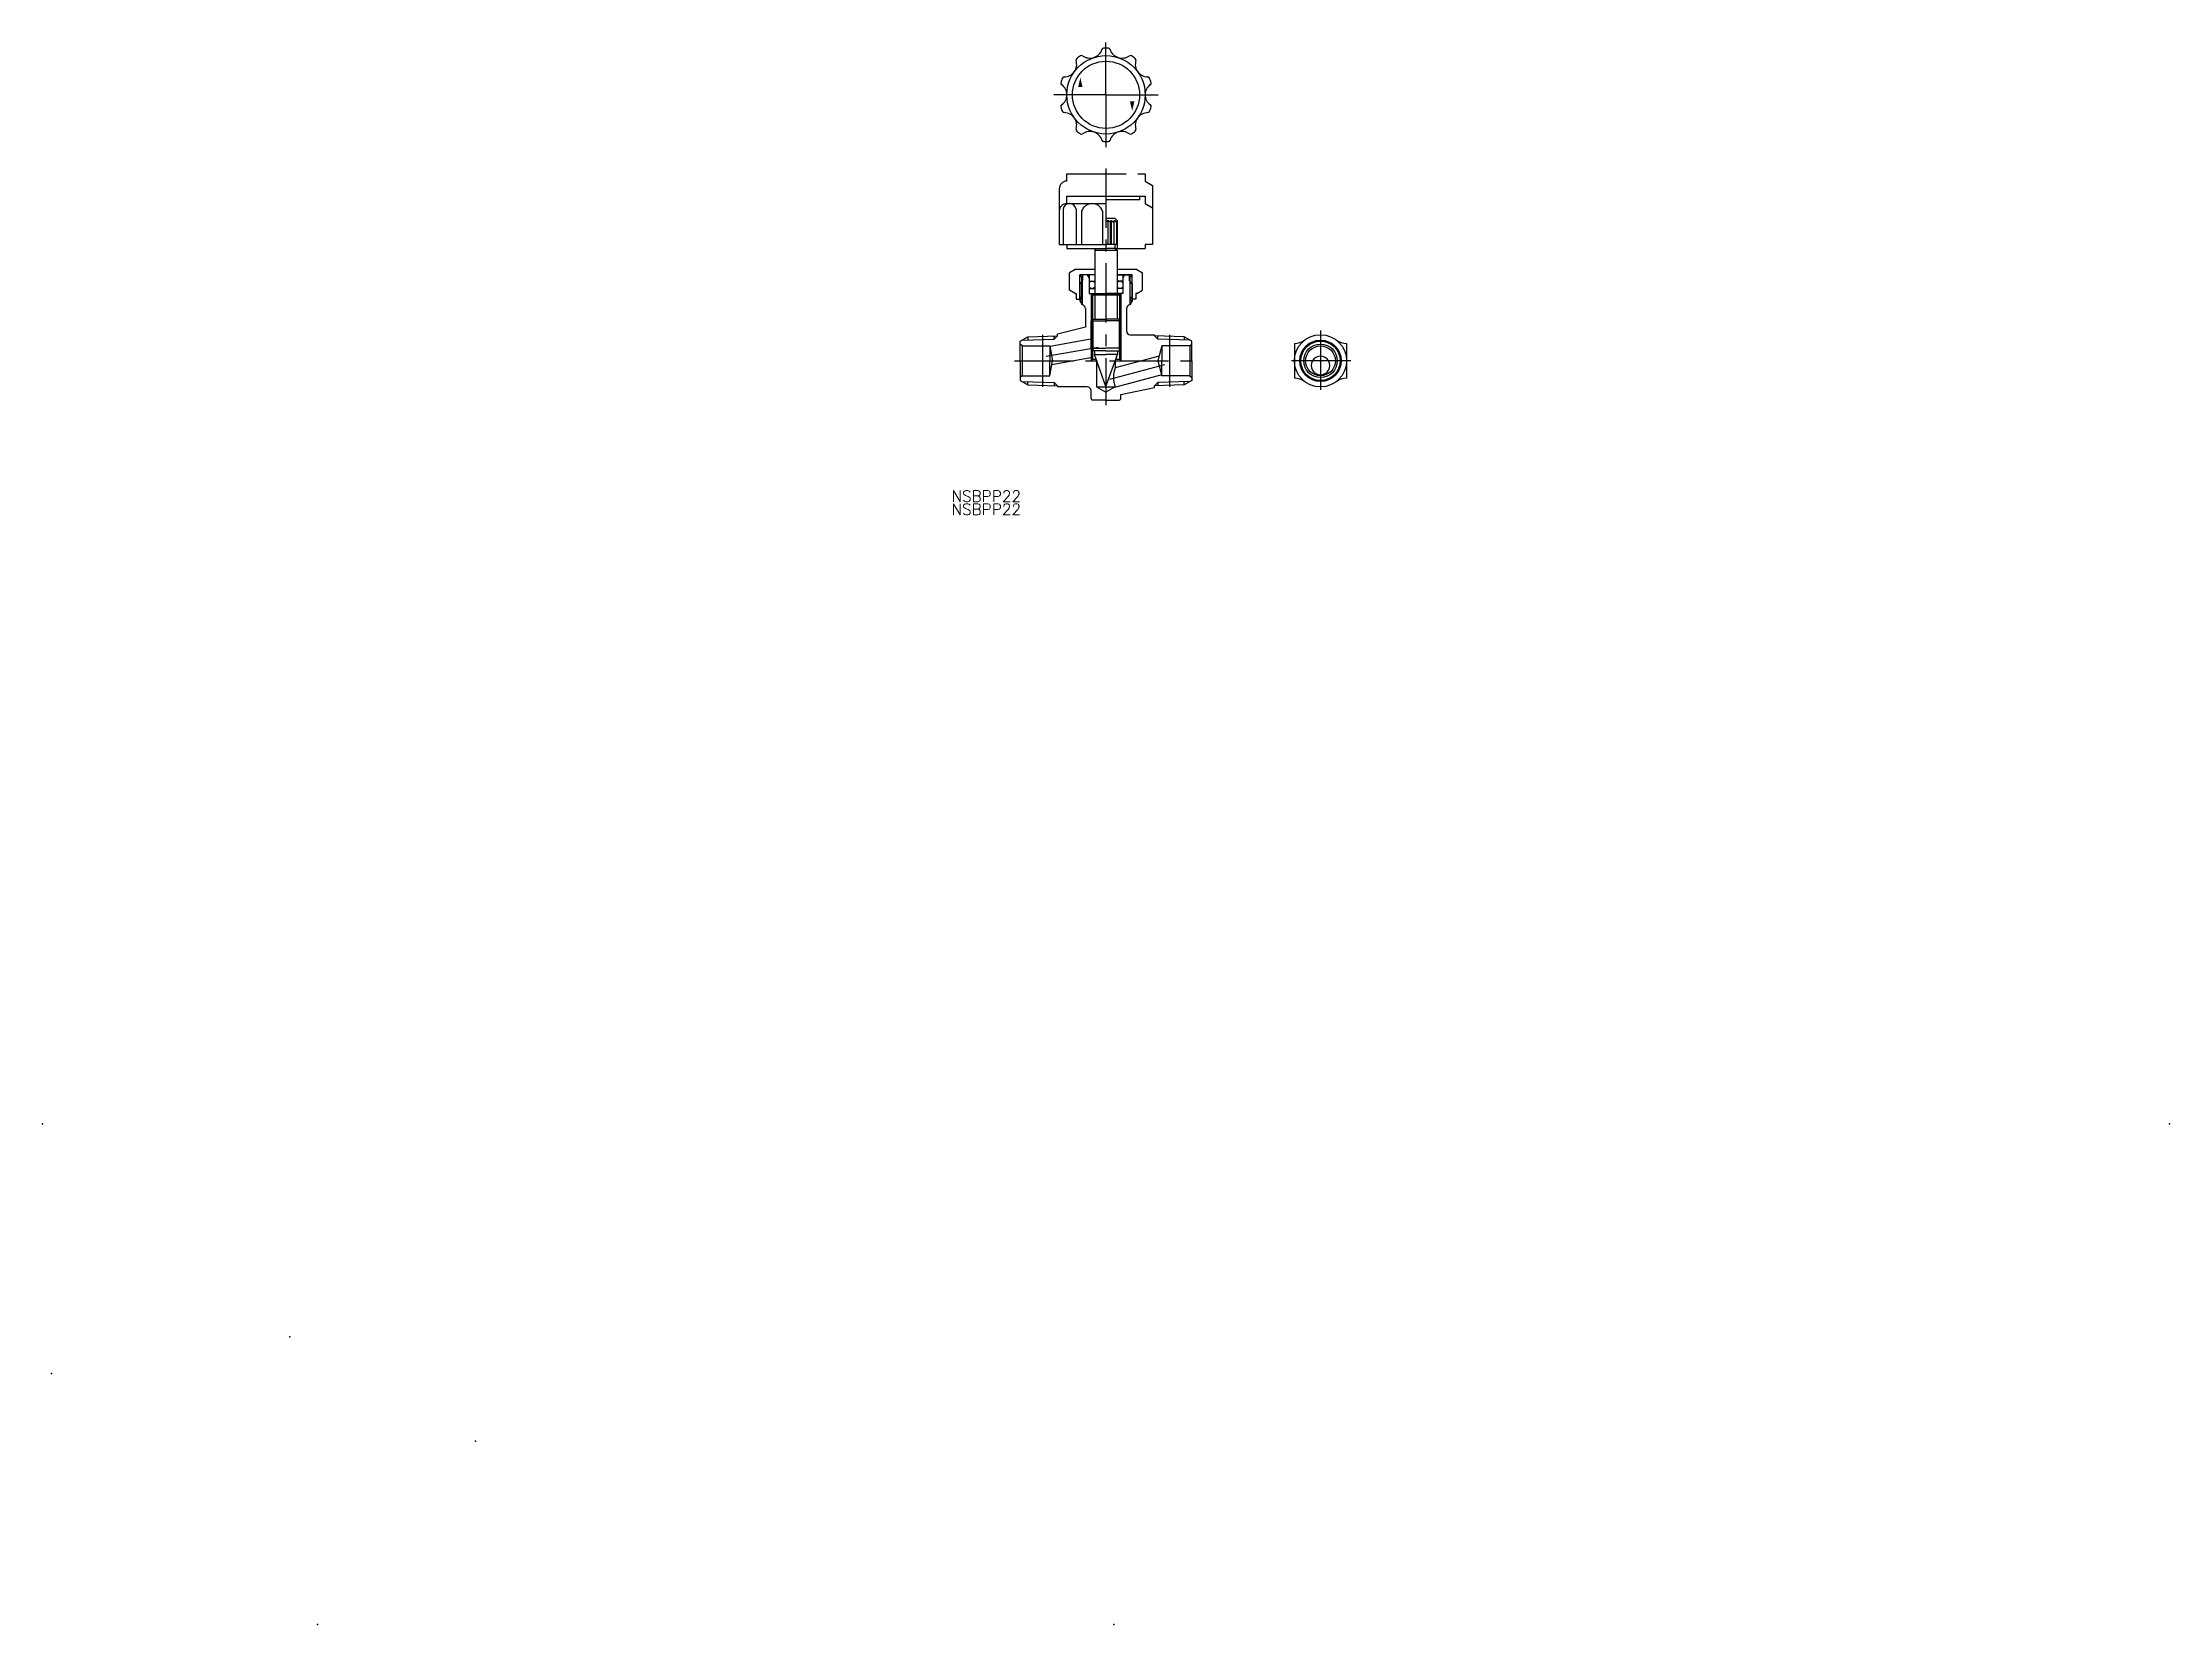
# Model space of a CAD drawing. Extents: x -116 to 454, y -49 to 375.
import ezdxf

# ---------------------------------------------------------------- set-up
doc = ezdxf.new("R2010")
doc.units = 0
doc.header["$LTSCALE"] = 0.5
doc.linetypes.add('CENTER', pattern=[50.8, 31.75, -6.35, 6.35, -6.35])
doc.linetypes.add('PHANTOM', pattern=[63.5, 31.75, -6.35, 6.35, -6.35, 6.35, -6.35])
doc.layers.get('0').update_dxf_attribs({"linetype": 'CONTINUOUS'})
doc.layers.add('CENTER', color=1, linetype='CENTER')
doc.styles.get("Standard").update_dxf_attribs({"font": 'txt.shx', "bigfont": '@extfont2.shx'})
doc.styles.add('ｽﾀｲﾙ1', font='txt')

msp = doc.modelspace()

# ---------------------------------------------------------------- linework, layer by layer
at = {"color": 3, "linetype": 'PHANTOM'}
for p, q in [((158.4, 339.57), (179.4, 339.57)), ((158.4, 337.57), (158.4, 339.57)), ((179.4, 339.57), (179.4, 337.57)), ((179.4, 337.57), (181.4, 336.42)), ((181.4, 336.42), (181.4, 325.42)), ((156.4, 335.57), (156.4, 325.42))]:
    msp.add_line(p, q, dxfattribs=at)
at = {"color": 7, "linetype": 'CONTINUOUS'}
for p, q in [((158.4, 333.57), (179.4, 333.57)), ((158.4, 331.57), (158.4, 333.57)), ((158.4, 331.57), (168.9, 331.57)), ((177.9, 332.57), (168.9, 332.57)), ((177.9, 333.57), (177.9, 332.57)), ((179.4, 333.57), (179.4, 331.57)), ((179.4, 331.57), (181.4, 330.42)), ((156.4, 329.57), (156.4, 320.57)), ((157.41, 330.06), (157.41, 320.57)), ((160.88, 330.06), (160.88, 320.57)), ((162.36, 329.57), (162.36, 320.57)), ((167.99, 329.57), (167.99, 320.57)), ((171.4, 327.57), (168.9, 327.57)), ((169.39, 327.07), (168.9, 326.57)), ((170.05, 326.57), (169.39, 327.07)), ((169.39, 327.07), (169.39, 320.57)), ((170.05, 326.57), (170.29, 327.07)), ((170.05, 326.57), (170.05, 320.57)), ((170.29, 327.07), (171.02, 326.57)), ((170.29, 327.07), (170.29, 320.57)), ((170.98, 327.07), (171.02, 326.57)), ((171.67, 326.57), (170.98, 327.07)), ((171.02, 326.57), (171.02, 320.57)), ((171.35, 327.07), (171.9, 326.57)), ((171.67, 326.57), (171.35, 327.07)), ((171.4, 327.57), (171.9, 327.07)), ((171.67, 326.57), (171.67, 320.57)), ((171.9, 327.07), (171.9, 319.57)), ((181.4, 330.42), (181.4, 320.57)), ((156.4, 320.57), (168.9, 320.57)), ((158.4, 320.57), (158.4, 319.57)), ((158.4, 319.57), (168.9, 319.57)), ((166.4, 319.57), (165.9, 319.07)), ((165.9, 319.07), (165.9, 300.57)), ((165.9, 319.07), (171.9, 319.07)), ((171.9, 320.57), (168.9, 320.57)), ((171.4, 319.57), (168.9, 319.57)), ((171.4, 319.57), (171.4, 320.57)), ((171.4, 319.57), (179.4, 319.57)), ((171.4, 319.57), (171.9, 319.07)), ((171.9, 319.07), (171.9, 300.57)), ((179.4, 320.57), (179.4, 319.57)), ((181.4, 320.57), (179.4, 320.57)), ((165.9, 313.94), (160.65, 313.94)), ((177.15, 313.94), (171.9, 313.94)), ((162.44, 311.9), (161.9, 312.44)), ((165.9, 312.44), (161.9, 312.44)), ((162.44, 311.9), (161.9, 311.9)), ((162.51, 310.8), (161.9, 310.19)), ((161.9, 310.19), (161.9, 305.5)), ((161.9, 310.19), (162.51, 310.19)), ((162.44, 306.48), (162.44, 311.9)), ((162.65, 310.94), (162.51, 310.8)), ((165.9, 312.44), (162.65, 312.44)), ((162.65, 312.44), (162.65, 310.94)), ((163.9, 312.44), (164.4, 311.57)), ((164.4, 312.44), (164.4, 311.57)), ((164.4, 311.57), (164.4, 307.44)), ((164.4, 310.74), (165.9, 310.74)), ((164.4, 308.84), (165.9, 308.84)), ((175.9, 312.44), (171.9, 312.44)), ((171.9, 312.44), (175.15, 312.44)), ((173.4, 310.74), (171.9, 310.74)), ((173.4, 308.84), (171.9, 308.84)), ((173.4, 312.44), (173.4, 311.57)), ((173.9, 312.44), (173.4, 311.57)), ((173.4, 311.57), (173.4, 307.44)), ((175.15, 312.44), (175.15, 310.94)), ((175.15, 310.94), (175.29, 310.8)), ((175.29, 310.8), (175.9, 310.19)), ((175.9, 310.19), (175.29, 310.19)), ((175.36, 311.9), (175.9, 312.44)), ((175.36, 306.48), (175.36, 311.9)), ((175.9, 311.9), (175.36, 311.9)), ((175.9, 310.19), (175.9, 305.5)), ((160.9, 307.44), (160.9, 305.94)), ((160.9, 305.94), (162.51, 305.94)), ((162.44, 306.48), (161.9, 305.94)), ((161.9, 306.48), (162.51, 306.48)), ((162.51, 305.94), (161.9, 305.94)), ((161.9, 305.5), (162.51, 305.5)), ((161.9, 305.5), (162.51, 304.43)), ((163.4, 303.44), (163.4, 298.44)), ((164.4, 307.44), (168.9, 307.44)), ((164.9, 307.44), (172.9, 307.44)), ((165.31, 307.03), (164.9, 307.44)), ((172.9, 307.03), (164.9, 307.03)), ((165.31, 307.03), (165.31, 289.85)), ((173.4, 307.44), (168.9, 307.44)), ((172.5, 307.03), (172.9, 307.44)), ((172.5, 307.03), (172.5, 289.85)), ((174.4, 303.44), (174.4, 297.44)), ((175.29, 306.48), (175.9, 306.48)), ((176.9, 305.94), (175.29, 305.94)), ((175.9, 305.94), (175.29, 305.94)), ((175.9, 305.5), (175.29, 305.5)), ((175.9, 305.5), (175.29, 304.43)), ((175.36, 306.48), (175.9, 305.94)), ((176.9, 307.44), (176.9, 305.94)), ((163.4, 298.44), (155.9, 296.56)), ((155.9, 296.14), (155.9, 296.56)), ((165.36, 300.57), (164.9, 300.11)), ((164.9, 300.11), (168.9, 300.11)), ((164.9, 292.87), (164.9, 300.11)), ((165.36, 300.57), (168.9, 300.57)), ((165.9, 300.57), (168.9, 300.57)), ((172.44, 300.57), (168.9, 300.57)), ((171.9, 300.57), (168.9, 300.57)), ((172.9, 300.11), (168.9, 300.11)), ((172.44, 300.57), (172.9, 300.11)), ((172.9, 300.11), (172.9, 292.87)), ((175.4, 296.44), (181.9, 296.44)), ((181.9, 296.14), (181.9, 296.44)), ((145.9, 294.69), (147.99, 295.9)), ((146.4, 293.44), (145.9, 293.94)), ((146.4, 293.44), (153.9, 293.44)), ((146.4, 293.44), (146.4, 285.44)), ((147.99, 295.9), (155.9, 296.14)), ((147.99, 295.9), (147.99, 295.04)), ((153.9, 293.44), (153.9, 289.44)), ((153.9, 293.44), (154.61, 289.44)), ((153.91, 293.39), (165.31, 295.4)), ((155.02, 295.26), (155.02, 296.11)), ((164.9, 292.87), (168.9, 292.87)), ((164.9, 292.87), (165.36, 292.07)), ((168.9, 292.07), (165.36, 292.07)), ((165.8, 292.07), (165.8, 291.09)), ((168.9, 282.57), (165.8, 291.09)), ((165.8, 291.09), (168.9, 291.09)), ((172.9, 292.87), (168.9, 292.87)), ((168.9, 292.07), (172.44, 292.07)), ((172, 291.09), (168.9, 291.09)), ((168.9, 282.57), (172, 291.09)), ((183.16, 290.69), (171.4, 287.53)), ((172, 292.07), (172, 291.09)), ((172.9, 292.87), (172.44, 292.07)), ((189.81, 295.9), (181.9, 296.14)), ((182.79, 295.26), (182.79, 296.11)), ((183.9, 293.44), (182.83, 289.44)), ((191.4, 293.44), (183.9, 293.44)), ((183.9, 293.44), (183.9, 289.44)), ((191.9, 294.69), (189.81, 295.9)), ((189.81, 295.9), (189.81, 295.04)), ((191.4, 293.44), (191.9, 293.94)), ((191.4, 293.44), (191.4, 285.44)), ((146.4, 285.44), (145.9, 284.94)), ((146.4, 285.44), (153.9, 285.44)), ((153.9, 285.44), (154.61, 289.44)), ((153.9, 285.44), (153.9, 289.44)), ((165.31, 290.32), (154.42, 288.4)), ((164.9, 289.85), (166.25, 289.85)), ((165.31, 289.85), (164.9, 289.44)), ((164.9, 289.44), (166.4, 289.44)), ((166.4, 289.44), (166.4, 282.44)), ((183.83, 285.69), (171.14, 282.29)), ((171.4, 289.44), (172.9, 289.44)), ((171.4, 289.44), (171.4, 287.53)), ((171.4, 289.44), (171.4, 287.53)), ((171.55, 289.85), (172.9, 289.85)), ((172.5, 289.85), (172.9, 289.44)), ((182.83, 289.44), (183.9, 285.44)), ((183.9, 285.44), (183.9, 289.44)), ((191.4, 285.44), (183.9, 285.44)), ((191.4, 285.44), (191.9, 284.94)), ((145.9, 284.19), (147.99, 282.98)), ((147.99, 282.98), (147.99, 283.84)), ((147.99, 282.98), (155.9, 282.74)), ((155.02, 283.62), (155.02, 282.76)), ((155.9, 282.74), (155.9, 282.44)), ((163.9, 282.44), (155.9, 282.44)), ((164.9, 279.44), (164.9, 281.44)), ((166.4, 282.44), (168.9, 281)), ((166.4, 282.44), (171.4, 282.44)), ((171.4, 282.44), (168.9, 281)), ((172.9, 280.44), (181.9, 282.33)), ((172.9, 279.44), (172.9, 280.44)), ((189.81, 282.98), (181.9, 282.74)), ((181.9, 282.33), (181.9, 282.74)), ((182.79, 283.62), (182.79, 282.76)), ((191.9, 284.19), (189.81, 282.98)), ((189.81, 282.98), (189.81, 283.84)), ((168.9, 278.94), (165.4, 278.94)), ((168.9, 278.94), (172.4, 278.94))]:
    msp.add_line(p, q, dxfattribs=at)
for p, q in [((160.65, 313.94), (159.09, 313.04)), ((177.15, 313.94), (178.72, 313.04)), ((159.09, 308.34), (159.09, 313.04)), ((160.65, 307.44), (159.09, 308.34)), ((177.15, 307.44), (178.72, 308.34)), ((178.72, 308.34), (178.72, 313.04)), ((160.65, 307.44), (160.9, 307.44)), ((177.15, 307.44), (176.9, 307.44)), ((145.9, 289.44), (145.9, 294.69)), ((191.9, 289.44), (191.9, 294.69)), ((145.9, 289.44), (145.9, 284.19)), ((191.9, 289.44), (191.9, 284.19)), ((219.36, 284.77), (219.36, 284.77))]:
    msp.add_line(p, q)
at = {"color": 3, "linetype": 'CONTINUOUS'}
for p, q in [((161.9, 305.94), (161.9, 312.44)), ((162.51, 310.8), (162.51, 304.43)), ((175.29, 310.8), (175.29, 304.43)), ((175.9, 305.94), (175.9, 312.44)), ((164.9, 307.44), (164.9, 289.44)), ((172.9, 307.44), (172.9, 289.44)), ((165.36, 300.57), (165.36, 292.07)), ((172.44, 300.57), (172.44, 292.07)), ((146.42, 294.99), (155.02, 295.26)), ((155.9, 296.14), (155.02, 295.26)), ((181.9, 296.14), (182.79, 295.26)), ((191.38, 294.99), (182.79, 295.26)), ((146.42, 283.89), (155.02, 283.62)), ((155.9, 282.74), (155.02, 283.62)), ((181.9, 282.74), (182.79, 283.62)), ((191.38, 283.89), (182.79, 283.62))]:
    msp.add_line(p, q, dxfattribs=at)
at = {"color": 0}
for p, q in [((219.36, 294.11), (219.36, 284.77)), ((233.36, 294.11), (233.36, 284.77)), ((233.36, 294.11), (233.36, 294.11)), ((233.36, 284.77), (233.36, 284.77))]:
    msp.add_line(p, q, dxfattribs=at)
at = {"color": 7, "linetype": 'CONTINUOUS'}
for centre, radius in [((168.9, 360.7), 10.5), ((168.9, 360.7), 9), ((226.36, 289.44), 5.55), ((226.36, 289.44), 5.25), ((226.36, 289.44), 4.5), ((226.36, 289.44), 4)]:
    msp.add_circle(centre, radius, dxfattribs=at)
at = {"color": 0}
msp.add_circle((226.36, 289.44), 7, dxfattribs=at)
at = {"color": 7, "linetype": 'CONTINUOUS'}
for centre, radius, start, end in [((161.36, 370.04), 0.5, 128.9227, 197.9443), ((168.9, 360.7), 12.5, 123.0773, 128.9227), ((162.35, 370.76), 0.5, 54.0557, 123.0773), ((164.62, 373.88), 3.36, 234.0557, 341.9443), ((168.29, 372.69), 0.5, 92.9227, 161.9443), ((168.9, 360.7), 12.5, 87.0773, 92.9227), ((169.51, 372.69), 0.5, 18.0557, 87.0773), ((173.18, 373.88), 3.36, 198.0557, 305.9443), ((175.45, 370.76), 0.5, 56.9227, 125.9443), ((168.9, 360.7), 12.5, 51.0773, 56.9227), ((176.44, 370.04), 0.5, 342.0557, 51.0773), ((168.9, 360.7), 12.5, 159.0773, 164.9227), ((157.69, 364.99), 0.5, 90.0557, 159.0773), ((157.69, 368.85), 3.36, 270.0557, 17.9443), ((180.11, 368.85), 3.36, 162.0557, 269.9443), ((180.11, 364.99), 0.5, 20.9227, 89.9443), ((168.9, 360.7), 12.5, 15.0773, 20.9227), ((157.31, 363.82), 0.5, 164.9227, 233.9443), ((155.04, 360.7), 3.36, 306.0557, 53.9443), ((182.76, 360.7), 3.36, 126.0557, 233.9443), ((180.49, 363.82), 0.5, 306.0557, 15.0773), ((157.31, 357.58), 0.5, 126.0557, 195.0773), ((168.9, 360.7), 12.5, 195.0773, 200.9227), ((157.69, 356.42), 0.5, 200.9227, 269.9443), ((157.69, 352.56), 3.36, 342.0557, 89.9443), ((180.11, 352.56), 3.36, 90.0557, 197.9443), ((180.11, 356.42), 0.5, 270.0557, 339.0773), ((168.9, 360.7), 12.5, 339.0773, 344.9227), ((180.49, 357.58), 0.5, 344.9227, 53.9443), ((161.36, 351.37), 0.5, 162.0557, 231.0773), ((168.9, 360.7), 12.5, 231.0773, 236.9227), ((162.35, 350.65), 0.5, 236.9227, 305.9443), ((164.62, 347.52), 3.36, 18.0557, 125.9443), ((168.29, 348.72), 0.5, 198.0557, 267.0773), ((168.9, 360.7), 12.5, 267.0773, 272.9227), ((169.51, 348.72), 0.5, 272.9227, 341.9443), ((173.18, 347.52), 3.36, 54.0557, 161.9443), ((175.45, 350.65), 0.5, 234.0557, 303.0773), ((168.9, 360.7), 12.5, 303.0773, 308.9227), ((176.44, 351.37), 0.5, 308.9227, 17.9443), ((158.4, 329.57), 2, 90, 180), ((159.15, 329.82), 1.75, 8.0523, 171.9477), ((165.18, 328.6), 2.97, 19.127, 160.873), ((165.15, 309.79), 0.95, 37.8636, 142.1364), ((165.15, 309.79), 0.95, 217.8636, 322.1364), ((172.65, 309.79), 0.95, 37.8636, 142.1364), ((172.65, 309.79), 0.95, 217.8636, 322.1364), ((162.4, 303.44), 1, 0, 83.4866), ((175.4, 303.44), 1, 96.5134, 180), ((175.4, 297.44), 1, 180, 270), ((226.36, 288.19), 2.5, 89.93, 270.07), ((226.36, 288.19), 2.5, 269.7901, 89.93), ((177.64, 284.99), 6.74, 157.787, 202.213), ((163.9, 281.44), 1, 0, 90), ((165.4, 279.44), 0.5, 180, 270), ((172.4, 279.44), 0.5, 270, 0)]:
    msp.add_arc(centre, radius, start, end, dxfattribs=at)
at = {"color": 3, "linetype": 'PHANTOM'}
msp.add_arc((158.4, 335.57), 2, 90, 180, dxfattribs=at)
at = {"color": 0}
for centre, start, end in [((219.36, 298.77), 270, 306.8699), ((233.36, 298.77), 233.1301, 270), ((219.36, 280.11), 53.1301, 90), ((233.36, 280.11), 90, 126.8699)]:
    msp.add_arc(centre, 4.67, start, end, dxfattribs=at)
for p in [(-115.98, 85.04), (453.78, 85.04), (-49.75, 28), (-113.57, 18.2), (0, 0), (0, 0), (-42.3, -49.07), (-42.3, -49.07), (171, -49.07)]:
    msp.add_point(p)
at = {"layer": 'CENTER', "color": 1, "linetype": 'CENTER'}
for p, q in [((168.9, 360.7), (168.9, 374.7)), ((168.9, 360.7), (154.9, 360.7)), ((168.9, 360.7), (182.9, 360.7)), ((168.9, 360.7), (168.9, 346.7)), ((168.9, 340.97), (168.9, 277.54)), ((151.91, 296.44), (151.91, 282.44)), ((185.89, 296.44), (185.89, 282.44)), ((226.36, 297.53), (226.36, 281.35)), ((152.87, 290.67), (166.84, 293.13)), ((144.4, 289.44), (193.4, 289.44)), ((169.95, 284.56), (184.64, 288.49)), ((234.45, 289.44), (218.28, 289.44))]:
    msp.add_line(p, q, dxfattribs=at)

# ---------------------------------------------------------------- texts
at = {"color": 7, "linetype": 'CONTINUOUS', "style": 'ｽﾀｲﾙ1', "width": 0.5}
msp.add_text('▲', height=3, dxfattribs=at).set_placement((161.04, 362.77))
msp.add_text('▲', height=3, rotation=180, dxfattribs=at).set_placement((176.91, 358.95))
at = {"color": 7, "linetype": 'CONTINUOUS'}
for p in [(127.5, 251.66), (127.5, 248.17)]:
    msp.add_text('NSBPP22', height=3, dxfattribs=at).set_placement(p)

doc.saveas('drawing.dxf')
